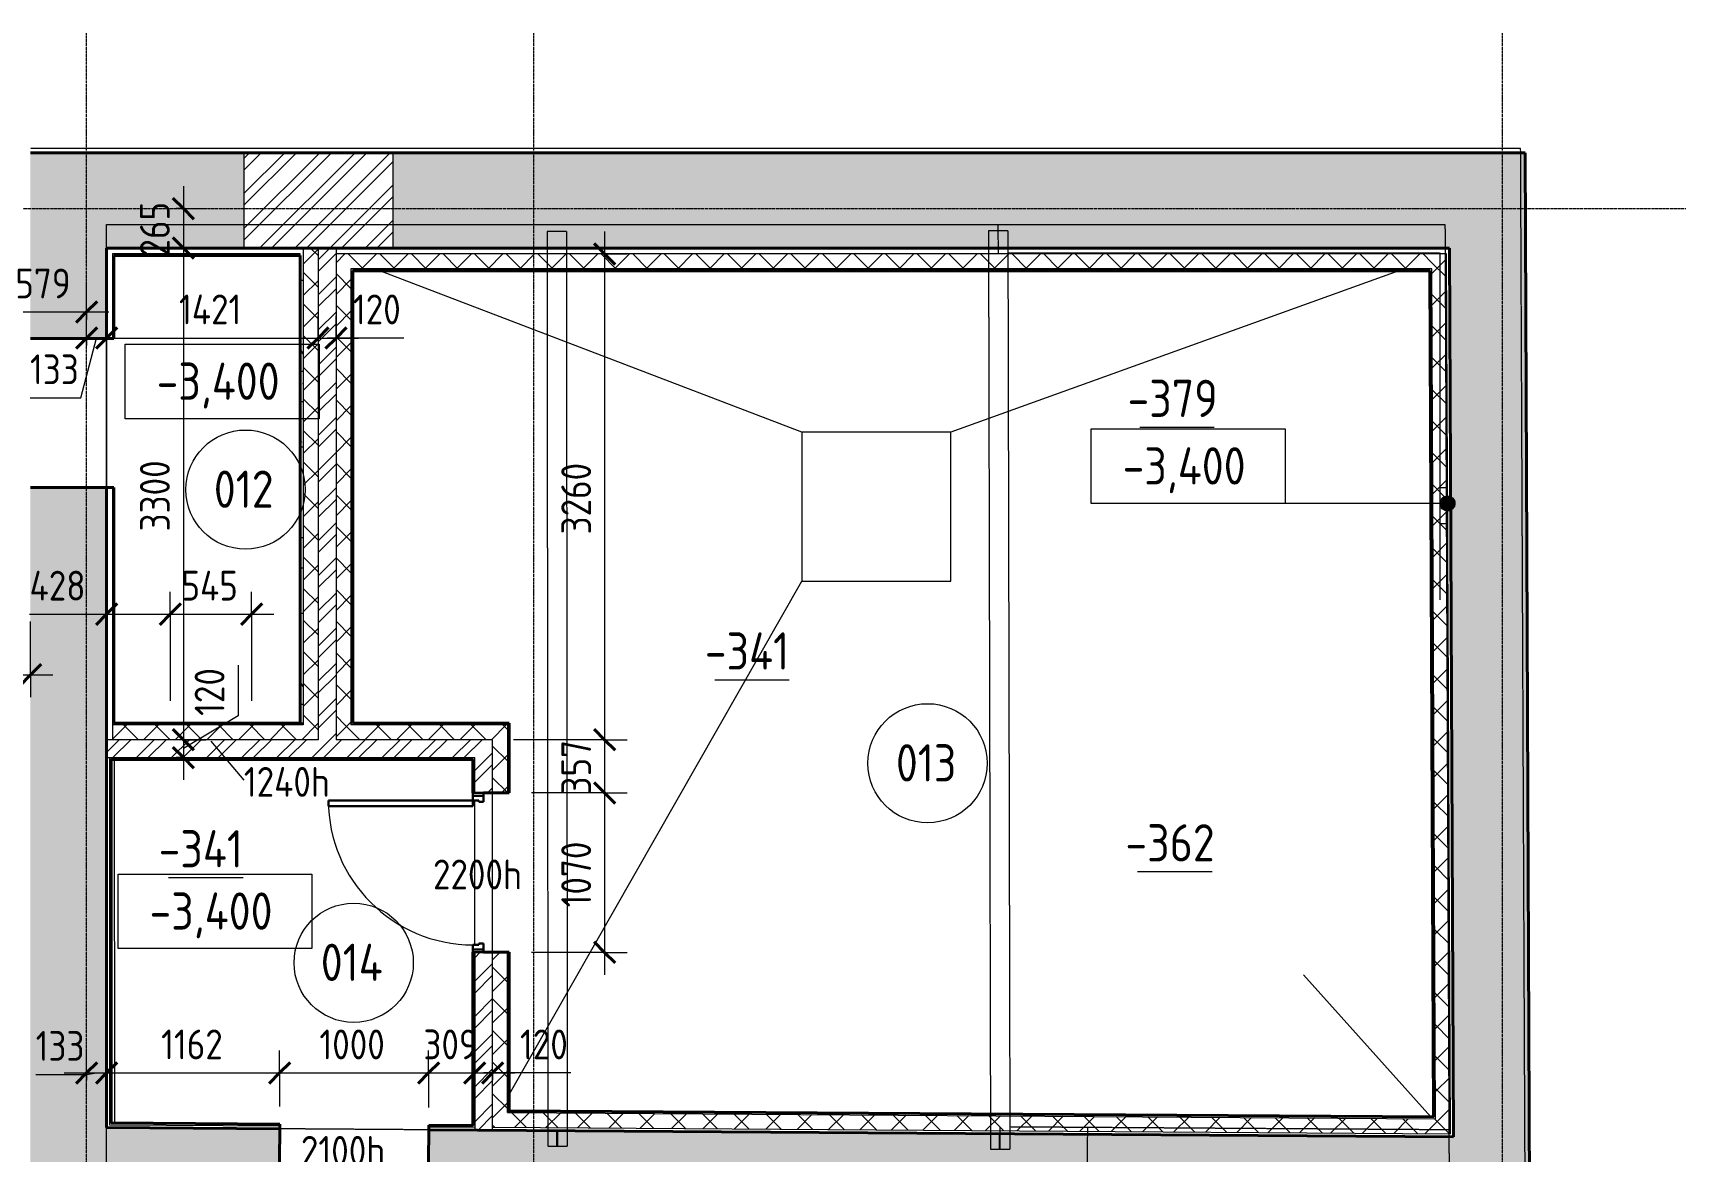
# Model space of a CAD drawing. Header units: millimetres. Extents: x -11886 to 147109, y 276 to 46084.
# Drawn here: x 46050 to 57142, y 37025 to 44535 of the extents above; entities that cross this region are included whole.
import ezdxf

# ---------------------------------------------------------------- set-up
doc = ezdxf.new("R2010")
doc.units = ezdxf.units.MM
doc.linetypes.add('ADSK_Линия сетки', pattern=[25, 20, -2.5, 0, -2.5])
doc.linetypes.add('ADSK_Сверху', pattern=[4.5, 3, -1.5])
for name, color, linetype, lineweight in [('Аннотация', 7, 'Continuous', 20), ('Двери', 7, 'Continuous', 18), ('Каркас', 7, 'Continuous', 18), ('Марки', 7, 'Continuous', 20), ('Марки дверей', 7, 'Continuous', 20), ('Марки помещений', 7, 'Continuous', 20), ('Оси', 7, 'Continuous', 9), ('Отметки', 7, 'Continuous', 9), ('Перекрытие', 7, 'Continuous', 18), ('Размеры', 7, 'Continuous', 9), ('Размеры-100', 7, 'Continuous', 9), ('Стены внутренние', 7, 'Continuous', 18), ('Стены наружные', 7, 'Continuous', 18), ('Стены штриховка', 7, 'Continuous', 18)]:
    doc.layers.add(name, color=color, linetype=linetype, lineweight=lineweight)
doc.styles.add('GOST Common_1', font='GOST_Common.ttf', dxfattribs={"width": 0.9, "height": 250})
doc.styles.add('GOST Common_2', font='GOST_Common.ttf', dxfattribs={"width": 0.9, "height": 200})
doc.dimstyles.new('ADSK_Основной_2_мм_Округление_до_1_мм', dxfattribs={"dimscale": 304.8, "dimtxt": 201.142999, "dimasz": 0.463911, "dimexe": 0.492126, "dimexo": 0.492126, "dimgap": 0.098425, "dimtad": 1, "dimdec": 0, "dimdsep": 46, "dimtxsty": 'GOST Common_2', "dimblk1": 'OBLIQUE', "dimblk2": 'OBLIQUE', "dimsah": 1, "dimcen": 0.09, "dimdle": 0.492126, "dimazin": 2, "dimtfac": 1, "dimtdec": 4, "dimtix": 1, "dimtmove": 0, "dimatfit": 3, "dimfxl": 1, "dimtvp": 1, "dimtolj": 1, "dimtzin": 0, "dimlwd": 20, "dimlwe": 20, "dimarcsym": 2})
doc.dimstyles.new('ADSK_Основной_2_мм_Округление_до_1_мм_1', dxfattribs={"dimscale": 304.8, "dimtxt": 201.142999, "dimasz": 0.463911, "dimexe": 0.492126, "dimexo": 0.492126, "dimgap": 0.098425, "dimtad": 1, "dimdec": 0, "dimdsep": 46, "dimtxsty": 'GOST Common_2', "dimblk1": 'OBLIQUE', "dimblk2": 'OBLIQUE', "dimsah": 1, "dimcen": 0.09, "dimdle": 0.492126, "dimazin": 2, "dimtfac": 1, "dimtdec": 4, "dimtix": 1, "dimtmove": 1, "dimatfit": 3, "dimfxl": 1, "dimtvp": 1, "dimtolj": 1, "dimtzin": 0, "dimlwd": 20, "dimlwe": 20, "dimarcsym": 2})
pattern_1 = [(45, (0, 0), (-106.06602, 106.06602), []), (135, (0, 0), (-106.06602, -106.06602), [])]
pattern_2 = [(45, (0, 0), (-117.8655, 117.8655), []), (45, (78.58, 0), (-117.8655, 117.8655), [])]

# ---------------------------------------------------------------- blocks, each defined once
blk = doc.blocks.new('Типовая двутавровая балка _АСТО 20-93_ Балки - 130х360мм-783114-00 План подвала кладочный')
at = {"layer": 'Каркас', "color": 253, "linetype": 'ADSK_Сверху', "true_color": 0xaaaaaa}
for p, q in [((-3070, 67), (-3070, -63)), ((-3070, 67), (3070, 67)), ((3070, 3), (2965, 3)), ((3070, -63), (3070, 67)), ((-3070, -63), (3070, -63)), ((3070, -3), (2965, -3))]:
    blk.add_line(p, q, dxfattribs=at)
blk = doc.blocks.new('Типовая двутавровая балка _АСТО 20-93_ Балки - 130х360мм-784091-00 План подвала кладочный')
at = {"layer": 'Каркас', "color": 253, "linetype": 'ADSK_Сверху', "true_color": 0xaaaaaa}
for p, q in [((-3082, 67), (-3082, -63)), ((-3082, 67), (3082, 67)), ((-2935, 3), (-3082, 3)), ((3082, 3), (2932, 3)), ((3082, -63), (3082, 67)), ((-3082, -63), (3082, -63)), ((3082, -3), (2978, -3))]:
    blk.add_line(p, q, dxfattribs=at)
blk = doc.blocks.new('AC_Дверь_Однопольная - Д-8л 1070х2200h-1983201-00 План подвала кладочный')
at = {"layer": 'Двери', "lineweight": 30}
for p, q in [((485, 1092), (445, 1092)), ((445, 1092), (445, 122)), ((485, 122), (485, 1092)), ((-515, 122), (-535, 122)), ((-535, 122), (-535, 52)), ((-485, 122), (-515, 122)), ((-515, 122), (-515, 52)), ((-515, 52), (-515, 122)), ((-485, 82), (-485, 122)), ((445, 122), (485, 122)), ((515, 122), (485, 122)), ((485, 122), (485, 82)), ((515, 52), (515, 122)), ((535, 122), (515, 122)), ((515, 122), (515, 52)), ((535, 52), (535, 122)), ((-535, 52), (-515, 52)), ((-515, 52), (-475, 52)), ((-475, 82), (-485, 82)), ((-475, 52), (-475, 82)), ((485, 82), (475, 82)), ((475, 82), (475, 52)), ((475, 52), (515, 52)), ((515, 52), (535, 52))]:
    blk.add_line(p, q, dxfattribs=at)
at = {"layer": 'Двери'}
blk.add_arc((485, 122), 970, 90, 180, dxfattribs=at)
blk = doc.blocks.new('ADSK_Марка_Помещение_ОдноЗначение - Номер-247393-00 План подвала кладочный')
at = {"layer": 'Марки помещений'}
blk.add_circle((0, 0), 4, dxfattribs=at)
blk = doc.blocks.new('Высотные отметки - Рамка-5093-00 План подвала кладочный')
at = {"layer": 'Аннотация'}
for p, q in [((-6.5, 0), (-6.5, 5)), ((-6.5, 5), (6.5, 5)), ((6.5, 5), (6.5, 0)), ((6.5, 0), (-6.5, 0))]:
    blk.add_line(p, q, dxfattribs=at)
blk = doc.blocks.new('ADSK_Марка_Перекрытие - Отметка низа-2041711-00 План подвала кладочный')
at = {"layer": 'Марки'}
blk.add_line((-2.5, 0), (2.5, 0), dxfattribs=at)
blk = doc.blocks.new('DIMBLOCK167-00 План подвала кладочный')
at = {"layer": 'Размеры-100', "lineweight": 20}
for p, q in [((45831, 42663), (45831, 42835)), ((46410, 42663), (46410, 42813)), ((45831, 42663), (46560, 42663)), ((45831, 42663), (45831, 42513)), ((46410, 42663), (46410, 42613))]:
    blk.add_line(p, q, dxfattribs=at)
at = {"layer": 'Размеры-100', "lineweight": 40}
for p, q in [((45831, 42663), (45901, 42733)), ((46410, 42663), (46481, 42733)), ((45831, 42663), (45760, 42592)), ((46410, 42663), (46339, 42592))]:
    blk.add_line(p, q, dxfattribs=at)
at = {"layer": 'Размеры-100', "color": 0, "lineweight": 20, "insert": (45931, 42954), "char_height": 200, "width": 454.11, "attachment_point": 1, "line_spacing_factor": 1.022761, "style": 'GOST Common_2'}
blk.add_mtext('579', dxfattribs=at)
blk = doc.blocks.new('_Oblique')
at = {"color": 0, "linetype": 'ByBlock', "lineweight": -2}
blk.add_line((-0.5, -0.5), (0.5, 0.5), dxfattribs=at)
blk = doc.blocks.new('DIMBLOCK168-00 План подвала кладочный')
at = {"layer": 'Размеры-100', "lineweight": 20}
for p, q in [((44075, 40228), (44075, 40585)), ((46033, 40228), (46033, 40585)), ((43925, 40228), (46183, 40228)), ((44075, 40228), (44075, 40078)), ((46033, 40228), (46033, 40078))]:
    blk.add_line(p, q, dxfattribs=at)
at = {"layer": 'Размеры-100', "lineweight": 40}
for p, q in [((44075, 40228), (44146, 40299)), ((46033, 40228), (46104, 40299)), ((44075, 40228), (44005, 40157)), ((46033, 40228), (45963, 40157))]:
    blk.add_line(p, q, dxfattribs=at)
at = {"layer": 'Размеры-100', "color": 0, "lineweight": 20, "insert": (44821, 40520), "char_height": 200, "width": 560.47, "attachment_point": 1, "line_spacing_factor": 1.022761, "style": 'GOST Common_2'}
blk.add_mtext('1958', dxfattribs=at)
blk = doc.blocks.new('DIMBLOCK171-00 План подвала кладочный')
at = {"layer": 'Размеры-100', "lineweight": 20}
for p, q in [((47060, 43507), (47060, 43092)), ((47060, 43357), (47010, 43357)), ((47060, 43357), (47210, 43357)), ((47060, 43092), (46693, 43092)), ((47060, 43092), (47210, 43092))]:
    blk.add_line(p, q, dxfattribs=at)
at = {"layer": 'Размеры-100', "lineweight": 40}
for p, q in [((47060, 43357), (46989, 43427)), ((47060, 43357), (47130, 43286)), ((47060, 43092), (46989, 43163)), ((47060, 43092), (47130, 43021))]:
    blk.add_line(p, q, dxfattribs=at)
at = {"layer": 'Размеры-100', "color": 0, "lineweight": 20, "insert": (46768, 43035), "char_height": 200, "width": 454.11, "attachment_point": 1, "rotation": 90, "line_spacing_factor": 1.022761, "style": 'GOST Common_2'}
blk.add_mtext('265', dxfattribs=at)
blk = doc.blocks.new('DIMBLOCK172-00 План подвала кладочный')
at = {"layer": 'Размеры-100', "lineweight": 40}
for p, q in [((47060, 43092), (46989, 43163)), ((47060, 43092), (47130, 43021)), ((47060, 39792), (46989, 39863)), ((47060, 39792), (47130, 39721))]:
    blk.add_line(p, q, dxfattribs=at)
at = {"layer": 'Размеры-100', "lineweight": 20}
for p, q in [((47060, 43092), (46693, 43092)), ((47060, 43092), (47060, 39792)), ((47060, 43092), (47210, 43092)), ((47060, 39792), (47010, 39792)), ((47060, 39792), (47210, 39792))]:
    blk.add_line(p, q, dxfattribs=at)
at = {"layer": 'Размеры-100', "color": 0, "lineweight": 20, "insert": (46768, 41190), "char_height": 200, "width": 605.47, "attachment_point": 1, "rotation": 90, "line_spacing_factor": 1.022761, "style": 'GOST Common_2'}
blk.add_mtext('3300', dxfattribs=at)
blk = doc.blocks.new('DIMBLOCK173-00 План подвала кладочный')
at = {"layer": 'Размеры-100', "lineweight": 20}
for p, q in [((47426, 40293), (47426, 39952)), ((47426, 39952), (47060, 39732)), ((47060, 39792), (47010, 39792)), ((47060, 39792), (47060, 39522)), ((47060, 39792), (47210, 39792)), ((47060, 39672), (47010, 39672)), ((47060, 39672), (47210, 39672))]:
    blk.add_line(p, q, dxfattribs=at)
at = {"layer": 'Размеры-100', "lineweight": 40}
for p, q in [((47060, 39792), (46989, 39863)), ((47060, 39672), (46989, 39743)), ((47060, 39792), (47130, 39721)), ((47060, 39672), (47130, 39601))]:
    blk.add_line(p, q, dxfattribs=at)
at = {"layer": 'Размеры-100', "color": 0, "lineweight": 20, "insert": (47135, 39952), "char_height": 200, "width": 409.1, "attachment_point": 1, "rotation": 90, "line_spacing_factor": 1.022761, "style": 'GOST Common_2'}
blk.add_mtext('120', dxfattribs=at)
blk = doc.blocks.new('DIMBLOCK174-00 План подвала кладочный')
at = {"layer": 'Размеры-100', "lineweight": 20}
for p, q in [((46410, 42488), (46410, 42638)), ((46543, 42488), (46543, 42638)), ((46260, 42488), (46543, 42488)), ((46371, 42086), (46477, 42488)), ((46410, 42488), (46410, 42438)), ((46543, 42488), (46543, 42438)), ((46030, 42086), (46371, 42086))]:
    blk.add_line(p, q, dxfattribs=at)
at = {"layer": 'Размеры-100', "lineweight": 40}
for p, q in [((46410, 42488), (46339, 42417)), ((46410, 42488), (46481, 42559)), ((46543, 42488), (46473, 42417)), ((46543, 42488), (46614, 42559))]:
    blk.add_line(p, q, dxfattribs=at)
at = {"layer": 'Размеры-100', "color": 0, "lineweight": 20, "insert": (46030, 42378), "char_height": 200, "width": 409.1, "attachment_point": 1, "line_spacing_factor": 1.022761, "style": 'GOST Common_2'}
blk.add_mtext('133', dxfattribs=at)
blk = doc.blocks.new('DIMBLOCK175-00 План подвала кладочный')
at = {"layer": 'Размеры-100', "lineweight": 20}
for p, q in [((46543, 42488), (46543, 42638)), ((47964, 42488), (47964, 42638)), ((46543, 42488), (47964, 42488)), ((46543, 42488), (46543, 42438)), ((47964, 42488), (47964, 42438))]:
    blk.add_line(p, q, dxfattribs=at)
at = {"layer": 'Размеры-100', "lineweight": 40}
for p, q in [((46543, 42488), (46473, 42417)), ((46543, 42488), (46614, 42559)), ((47964, 42488), (47893, 42417)), ((47964, 42488), (48034, 42559))]:
    blk.add_line(p, q, dxfattribs=at)
at = {"layer": 'Размеры-100', "color": 0, "lineweight": 20, "insert": (47030, 42780), "char_height": 200, "width": 535.93, "attachment_point": 1, "line_spacing_factor": 1.022761, "style": 'GOST Common_2'}
blk.add_mtext('1421', dxfattribs=at)
blk = doc.blocks.new('DIMBLOCK176-00 План подвала кладочный')
at = {"layer": 'Размеры-100', "lineweight": 20}
for p, q in [((47964, 42488), (47964, 42638)), ((48084, 42488), (48084, 42638)), ((47964, 42488), (48234, 42488)), ((47964, 42488), (47964, 42438)), ((48197, 42488), (48024, 42488)), ((48084, 42488), (48084, 42438)), ((48538, 42488), (48197, 42488))]:
    blk.add_line(p, q, dxfattribs=at)
at = {"layer": 'Размеры-100', "lineweight": 40}
for p, q in [((47964, 42488), (47893, 42417)), ((47964, 42488), (48034, 42559)), ((48084, 42488), (48013, 42417)), ((48084, 42488), (48154, 42559))]:
    blk.add_line(p, q, dxfattribs=at)
at = {"layer": 'Размеры-100', "color": 0, "lineweight": 20, "insert": (48197, 42780), "char_height": 200, "width": 409.1, "attachment_point": 1, "line_spacing_factor": 1.022761, "style": 'GOST Common_2'}
blk.add_mtext('120', dxfattribs=at)
blk = doc.blocks.new('DIMBLOCK177-00 План подвала кладочный')
at = {"layer": 'Размеры-100', "lineweight": 20}
for p, q in [((49886, 43203), (49886, 39792)), ((49886, 43053), (48234, 43053)), ((49886, 43053), (50036, 43053)), ((49886, 39792), (49274, 39792)), ((49886, 39792), (50036, 39792))]:
    blk.add_line(p, q, dxfattribs=at)
at = {"layer": 'Размеры-100', "lineweight": 40}
for p, q in [((49886, 43053), (49815, 43123)), ((49886, 43053), (49957, 42982)), ((49886, 39792), (49815, 39863)), ((49886, 39792), (49957, 39721))]:
    blk.add_line(p, q, dxfattribs=at)
at = {"layer": 'Размеры-100', "color": 0, "lineweight": 20, "insert": (49595, 41170), "char_height": 200, "width": 605.47, "attachment_point": 1, "rotation": 90, "line_spacing_factor": 1.022761, "style": 'GOST Common_2'}
blk.add_mtext('3260', dxfattribs=at)
blk = doc.blocks.new('DIMBLOCK178-00 План подвала кладочный')
at = {"layer": 'Размеры-100', "lineweight": 40}
for p, q in [((49886, 39792), (49815, 39863)), ((49886, 39792), (49957, 39721)), ((49886, 39435), (49815, 39506)), ((49886, 39435), (49957, 39364))]:
    blk.add_line(p, q, dxfattribs=at)
at = {"layer": 'Размеры-100', "lineweight": 20}
for p, q in [((49886, 39792), (49274, 39792)), ((49886, 39792), (49886, 39435)), ((49886, 39792), (50036, 39792)), ((49886, 39435), (49396, 39435)), ((49886, 39435), (50036, 39435))]:
    blk.add_line(p, q, dxfattribs=at)
at = {"layer": 'Размеры-100', "color": 0, "lineweight": 20, "insert": (49595, 39424), "char_height": 200, "width": 454.11, "attachment_point": 1, "rotation": 90, "line_spacing_factor": 1.022761, "style": 'GOST Common_2'}
blk.add_mtext('357', dxfattribs=at)
blk = doc.blocks.new('DIMBLOCK179-00 План подвала кладочный')
at = {"layer": 'Размеры-100', "lineweight": 40}
for p, q in [((49886, 39435), (49815, 39506)), ((49886, 39435), (49957, 39364)), ((49886, 38365), (49815, 38436)), ((49886, 38365), (49957, 38294))]:
    blk.add_line(p, q, dxfattribs=at)
at = {"layer": 'Размеры-100', "lineweight": 20}
for p, q in [((49886, 39435), (49396, 39435)), ((49886, 39435), (49886, 38215)), ((49886, 39435), (50036, 39435)), ((49886, 38365), (49396, 38365)), ((49886, 38365), (50036, 38365))]:
    blk.add_line(p, q, dxfattribs=at)
at = {"layer": 'Размеры-100', "color": 0, "lineweight": 20, "insert": (49595, 38667), "char_height": 200, "width": 560.47, "attachment_point": 1, "rotation": 90, "line_spacing_factor": 1.022761, "style": 'GOST Common_2'}
blk.add_mtext('1070', dxfattribs=at)
blk = doc.blocks.new('DIMBLOCK194-00 План подвала кладочный')
at = {"layer": 'Размеры-100', "lineweight": 20}
for p, q in [((46410, 37556), (46410, 37706)), ((46543, 37556), (46543, 37706)), ((46068, 37545), (46409, 37545)), ((46260, 37556), (46543, 37556)), ((46409, 37545), (46477, 37556)), ((46410, 37556), (46410, 37506)), ((46543, 37556), (46543, 37506))]:
    blk.add_line(p, q, dxfattribs=at)
at = {"layer": 'Размеры-100', "lineweight": 40}
for p, q in [((46410, 37556), (46481, 37626)), ((46543, 37556), (46614, 37626)), ((46410, 37556), (46339, 37485)), ((46543, 37556), (46473, 37485))]:
    blk.add_line(p, q, dxfattribs=at)
at = {"layer": 'Размеры-100', "color": 0, "lineweight": 20, "insert": (46068, 37837), "char_height": 200, "width": 409.1, "attachment_point": 1, "line_spacing_factor": 1.022761, "style": 'GOST Common_2'}
blk.add_mtext('133', dxfattribs=at)
blk = doc.blocks.new('DIMBLOCK195-00 План подвала кладочный')
at = {"layer": 'Размеры-100', "lineweight": 20}
for p, q in [((46543, 37556), (46543, 37706)), ((47705, 37556), (47705, 37706)), ((46543, 37556), (47705, 37556)), ((46543, 37556), (46543, 37506)), ((47705, 37556), (47705, 37331))]:
    blk.add_line(p, q, dxfattribs=at)
at = {"layer": 'Размеры-100', "lineweight": 40}
for p, q in [((46543, 37556), (46614, 37626)), ((47705, 37556), (47776, 37626)), ((46543, 37556), (46473, 37485)), ((47705, 37556), (47635, 37485))]:
    blk.add_line(p, q, dxfattribs=at)
at = {"layer": 'Размеры-100', "color": 0, "lineweight": 20, "insert": (46910, 37847), "char_height": 200, "width": 515.47, "attachment_point": 1, "line_spacing_factor": 1.022761, "style": 'GOST Common_2'}
blk.add_mtext('1162', dxfattribs=at)
blk = doc.blocks.new('DIMBLOCK196-00 План подвала кладочный')
at = {"layer": 'Размеры-100', "lineweight": 20}
for p, q in [((47705, 37556), (47705, 37706)), ((48705, 37556), (48705, 37706)), ((47705, 37556), (48705, 37556)), ((47705, 37556), (47705, 37331)), ((48705, 37556), (48705, 37324))]:
    blk.add_line(p, q, dxfattribs=at)
at = {"layer": 'Размеры-100', "lineweight": 40}
for p, q in [((47705, 37556), (47776, 37626)), ((48705, 37556), (48776, 37626)), ((47705, 37556), (47635, 37485)), ((48705, 37556), (48635, 37485))]:
    blk.add_line(p, q, dxfattribs=at)
at = {"layer": 'Размеры-100', "color": 0, "lineweight": 20, "insert": (47972, 37847), "char_height": 200, "width": 560.47, "attachment_point": 1, "line_spacing_factor": 1.022761, "style": 'GOST Common_2'}
blk.add_mtext('1000', dxfattribs=at)
blk = doc.blocks.new('DIMBLOCK197-00 План подвала кладочный')
at = {"layer": 'Размеры-100', "lineweight": 20}
for p, q in [((48705, 37556), (48705, 37706)), ((49014, 37556), (49014, 37706)), ((48705, 37556), (49014, 37556)), ((48705, 37556), (48705, 37324)), ((49014, 37556), (49014, 37506))]:
    blk.add_line(p, q, dxfattribs=at)
at = {"layer": 'Размеры-100', "lineweight": 40}
for p, q in [((48705, 37556), (48776, 37626)), ((49014, 37556), (49085, 37626)), ((48705, 37556), (48635, 37485)), ((49014, 37556), (48943, 37485))]:
    blk.add_line(p, q, dxfattribs=at)
at = {"layer": 'Размеры-100', "color": 0, "lineweight": 20, "insert": (48670, 37847), "char_height": 200, "width": 454.11, "attachment_point": 1, "line_spacing_factor": 1.022761, "style": 'GOST Common_2'}
blk.add_mtext('309', dxfattribs=at)
blk = doc.blocks.new('DIMBLOCK198-00 План подвала кладочный')
at = {"layer": 'Размеры-100', "lineweight": 20}
for p, q in [((49014, 37556), (49014, 37706)), ((49134, 37556), (49134, 37706)), ((49014, 37556), (49284, 37556)), ((49014, 37556), (49014, 37506)), ((49318, 37556), (49074, 37556)), ((49134, 37556), (49134, 37506)), ((49659, 37556), (49318, 37556))]:
    blk.add_line(p, q, dxfattribs=at)
at = {"layer": 'Размеры-100', "lineweight": 40}
for p, q in [((49014, 37556), (49085, 37626)), ((49134, 37556), (49205, 37626)), ((49014, 37556), (48943, 37485)), ((49134, 37556), (49063, 37485))]:
    blk.add_line(p, q, dxfattribs=at)
at = {"layer": 'Размеры-100', "color": 0, "lineweight": 20, "insert": (49318, 37847), "char_height": 200, "width": 409.1, "attachment_point": 1, "line_spacing_factor": 1.022761, "style": 'GOST Common_2'}
blk.add_mtext('120', dxfattribs=at)
blk = doc.blocks.new('DIMBLOCK199-00 План подвала кладочный')
at = {"layer": 'Размеры-100', "lineweight": 20}
for p, q in [((46543, 40635), (46543, 40785)), ((46971, 40635), (46971, 40785)), ((46027, 40635), (46423, 40635)), ((46393, 40635), (46971, 40635)), ((46423, 40635), (46757, 40635)), ((46543, 40635), (46543, 40585)), ((46971, 40635), (46971, 40054))]:
    blk.add_line(p, q, dxfattribs=at)
at = {"layer": 'Размеры-100', "lineweight": 40}
for p, q in [((46543, 40635), (46614, 40706)), ((46971, 40635), (47042, 40706)), ((46543, 40635), (46473, 40564)), ((46971, 40635), (46901, 40564))]:
    blk.add_line(p, q, dxfattribs=at)
at = {"layer": 'Размеры-100', "color": 0, "lineweight": 20, "insert": (46027, 40926), "char_height": 200, "width": 474.56, "attachment_point": 1, "line_spacing_factor": 1.022761, "style": 'GOST Common_2'}
blk.add_mtext('428', dxfattribs=at)
blk = doc.blocks.new('DIMBLOCK200-00 План подвала кладочный')
at = {"layer": 'Размеры-100', "lineweight": 20}
for p, q in [((46971, 40635), (46971, 40785)), ((47516, 40635), (47516, 40785)), ((46971, 40635), (47666, 40635)), ((46971, 40635), (46971, 40054)), ((47516, 40635), (47516, 40054))]:
    blk.add_line(p, q, dxfattribs=at)
at = {"layer": 'Размеры-100', "lineweight": 40}
for p, q in [((46971, 40635), (47042, 40706)), ((47516, 40635), (47587, 40706)), ((46971, 40635), (46901, 40564)), ((47516, 40635), (47446, 40564))]:
    blk.add_line(p, q, dxfattribs=at)
at = {"layer": 'Размеры-100', "color": 0, "lineweight": 20, "insert": (47046, 40926), "char_height": 200, "width": 474.56, "attachment_point": 1, "line_spacing_factor": 1.022761, "style": 'GOST Common_2'}
blk.add_mtext('545', dxfattribs=at)

msp = doc.modelspace()

# ---------------------------------------------------------------- hatches: boundary and pattern name
at = {"layer": 'Отметки'}
h = msp.add_hatch(color=256, dxfattribs=at)
edge = h.paths.add_edge_path()
edge.add_arc((55541.5, 41377.91), 50, 0, 360)
at = {"layer": 'Стены внутренние', "lineweight": 9}
h = msp.add_hatch(dxfattribs=at)
h.set_pattern_fill('FP_6', color=256, style=0, pattern_type=2)
h.set_pattern_definition([(0, (0, 0), (406.4, 101.6), [33.528, -271.272, 33.528, -271.272, -1625.6]), (0, (0, 0), (406.4, 101.6), [-609.6, 33.528, -576.072, 33.528, -271.272, -711.2]), (0, (0, 0), (406.4, 101.6), [-1524, 33.528, -169.672, 33.528, -474.472]), (120, (152.4, 50.8), (-291.18818, 301.15272), [33.528, -271.272, 33.528, -271.272, -1625.6]), (120, (152.4, 50.8), (-291.18818, 301.15272), [-609.6, 33.528, -576.072, 33.528, -271.272, -711.2]), (120, (152.4, 50.8), (-291.18818, 301.15272), [-1524, 33.528, -169.672, 33.528, -474.472]), (240, (203.2, 254), (-115.21182, -402.75272), [33.528, -271.272, 33.528, -271.272, -1625.6]), (240, (203.2, 254), (-115.21182, -402.75272), [-609.6, 33.528, -576.072, 33.528, -271.272, -711.2]), (240, (203.2, 254), (-115.21182, -402.75272), [-1524, 33.528, -169.672, 33.528, -474.472])])
h.paths.add_polyline_path([(47843.76, 39904.11), (47863.76, 39904.11), (47863.76, 43091.91), (47843.76, 43091.91), (47843.76, 40209.57)])
h = msp.add_hatch(dxfattribs=at)
h.set_pattern_fill('FP_1', color=256, style=0, pattern_type=2)
h.set_pattern_definition(pattern_1)
h.paths.add_polyline_path([(47863.76, 39892.11), (47963.76, 39892.11), (47963.76, 43091.91), (47863.76, 43091.91), (47863.76, 39902.11)])
h = msp.add_hatch(dxfattribs=at)
h.set_pattern_fill('FP_3', color=256, style=0, pattern_type=2)
h.set_pattern_definition(pattern_2)
h.paths.add_polyline_path([(48083.76, 39792.11), (48083.76, 43091.91), (47963.76, 43091.91), (47963.76, 39792.11)])
h = msp.add_hatch(dxfattribs=at)
h.set_pattern_fill('FP_1', color=256, style=0, pattern_type=2)
h.set_pattern_definition(pattern_1)
h.paths.add_polyline_path([(55426.1, 42951.91), (55436.1, 42951.91), (55435.67, 43051.91), (48083.76, 43051.91), (48083.76, 42951.91), (55424.1, 42951.91)])
h = msp.add_hatch(dxfattribs=at)
h.set_pattern_fill('FP_1', color=256, style=0, pattern_type=2)
h.set_pattern_definition(pattern_1)
h.paths.add_polyline_path([(55560.79, 37247.28), (55535.67, 43051.91), (55435.67, 43051.91), (55460.78, 37247.96)])
h = msp.add_hatch(dxfattribs=at)
h.set_pattern_fill('FP_1', color=256, style=0, pattern_type=2)
h.set_pattern_definition(pattern_1)
h.paths.add_polyline_path([(48183.76, 39892.11), (48183.76, 42951.91), (48083.76, 42951.91), (48083.76, 39892.11)])
h = msp.add_hatch(dxfattribs=at)
h.set_pattern_fill('FP_1', color=256, style=0, pattern_type=2)
h.set_pattern_definition(pattern_1)
h.paths.add_polyline_path([(46583.21, 39792.11), (47963.76, 39792.11), (47963.76, 39892.11), (46583.21, 39892.11)])
h.paths.add_polyline_path([(48254.14, 39792.11), (49234.07, 39792.11), (49234.07, 39892.11), (48083.76, 39892.11), (48083.76, 39792.11)])
h = msp.add_hatch(dxfattribs=at)
h.set_pattern_fill('FP_3', color=256, style=0, pattern_type=2)
h.set_pattern_definition(pattern_2)
h.paths.add_polyline_path([(46543.21, 39672.11), (49134.07, 39672.11), (49134.07, 39792.11), (46543.21, 39792.11)])
h = msp.add_hatch(dxfattribs=at)
h.set_pattern_fill('FP_1', color=256, style=0, pattern_type=2)
h.set_pattern_definition(pattern_1)
h.paths.add_polyline_path([(49234.07, 37190.17), (49234.07, 38365.11), (49134.07, 38365.11), (49134.07, 37190.85)])
h.paths.add_polyline_path([(49234.07, 39435.11), (49234.07, 39792.11), (49134.07, 39792.11), (49134.07, 39435.11)])
h = msp.add_hatch(dxfattribs=at)
h.set_pattern_fill('FP_3', color=256, style=0, pattern_type=2)
h.set_pattern_definition(pattern_2)
h.paths.add_polyline_path([(49134.07, 37170.85), (49134.07, 38365.11), (49014.07, 38365.11), (49014.07, 37171.67)])
h.paths.add_polyline_path([(49072.07, 39435.11), (49134.07, 39435.11), (49134.07, 39672.11), (49014.07, 39672.11), (49014.07, 39435.11)])
h = msp.add_hatch(dxfattribs=at)
h.set_pattern_fill('FP_1', color=256, style=0, pattern_type=2)
h.set_pattern_definition(pattern_1)
h.paths.add_polyline_path([(55561.22, 37147.28), (55560.79, 37247.28), (49234.07, 37290.18), (49234.07, 37190.17), (53385.05, 37162.03)])
at = {"layer": 'Стены внутренние', "true_color": 0xc0c0c0}
h = msp.add_hatch(color=9, dxfattribs=at)
h.paths.add_polyline_path([(48998.09, 36661.76), (49001.55, 37171.75), (48705.33, 37173.76), (48701.87, 36663.77), (48824.24, 36662.94)])
h.paths.add_polyline_path([(47701.89, 36670.55), (47705.35, 37180.54), (46543.21, 37188.42), (46543.84, 36678.4)])
msp.add_hatch(color=9, dxfattribs=at).paths.add_polyline_path([(55583.51, 36617.12), (55581.31, 37127.14), (49001.55, 37171.75), (48998.09, 36661.76), (53385.05, 36632.02)])
at = {"layer": 'Стены наружные', "true_color": 0xc0c0c0}
h = msp.add_hatch(color=9, dxfattribs=at)
h.paths.add_polyline_path([(46543.21, 21035.78), (46543.21, 25938.43), (46033.21, 25938.43), (46033.21, 21035.78), (46321.51, 21035.78)])
h.paths.add_polyline_path([(46543.21, 27029.93), (46543.21, 34537.12), (46033.21, 34537.12), (46033.21, 27029.93)])
h.paths.add_polyline_path([(46033.21, 35507.12), (46543.21, 35507.12), (46543.21, 41485.29), (46033.21, 41485.29), (46033.21, 35554.58)])
h.paths.add_polyline_path([(46033.21, 42485.29), (46543.21, 42485.29), (46543.21, 43731.91), (46033.21, 43731.91), (46033.21, 42985.29)])
h = msp.add_hatch(color=9, dxfattribs=at)
h.paths.add_polyline_path([(55665.45, 43091.91), (56065.51, 43091.91), (56062.74, 43731.91), (48463.84, 43731.91), (48463.84, 43091.91), (55555.5, 43091.91)])
h.paths.add_polyline_path([(46543.84, 43091.91), (47467.84, 43091.91), (47467.84, 43731.91), (46543.21, 43731.91), (46543.21, 43091.91)])
at = {"layer": 'Стены наружные', "lineweight": 9}
h = msp.add_hatch(dxfattribs=at)
h.set_pattern_fill('FP_3', color=256, style=0, pattern_type=2)
h.set_pattern_definition(pattern_2)
h.paths.add_polyline_path([(48463.84, 43091.91), (48463.84, 43731.91), (47467.84, 43731.91), (47467.84, 43091.91), (48254.14, 43091.91)])
at = {"layer": 'Стены наружные', "true_color": 0xc0c0c0}
msp.add_hatch(color=9, dxfattribs=at).paths.add_polyline_path([(56161.19, 20976.05), (56065.51, 43091.91), (55555.5, 43091.91), (55651.17, 20979.26), (55665.45, 20979.17)])

# ---------------------------------------------------------------- linework, layer by layer
at = {"layer": 'Марки дверей'}
msp.add_line((47243.76, 39782.11), (47465.09, 39521.43), dxfattribs=at)
at = {"layer": 'Оси', "linetype": 'ADSK_Линия сетки'}
for p, q in [((46409.91, 1075.56), (46409.91, 44534.79)), ((49409.91, 1075.56), (49409.91, 44534.79)), ((55909.91, 1075.56), (55909.91, 44534.79)), ((-11086.22, 43356.79), (57141.72, 43356.79))]:
    msp.add_line(p, q, dxfattribs=at)
at = {"layer": 'Отметки', "lineweight": 20}
msp.add_line((55541.5, 41377.91), (53801.42, 41377.91), dxfattribs=at)
at = {"layer": 'Отметки'}
msp.add_circle((55541.5, 41377.91), 50, dxfattribs=at)
at = {"layer": 'Перекрытие', "color": 9, "linetype": 'ADSK_Сверху', "true_color": 0xc2c2c2}
for p, q in [((52524.47, 43249.21), (52524.56, 43207.72)), ((52592.38, 43060.39), (55489.29, 43060.83)), ((55489.29, 43060.83), (55489.29, 40730.41)), ((49505.7, 37168.33), (46543.21, 37188.42)), ((52475.38, 37148.2), (49635.7, 37167.45)), ((55551.11, 37173.6), (52605.28, 37192.83))]:
    msp.add_line(p, q, dxfattribs=at)
at = {"layer": 'Перекрытие', "color": 136, "true_color": 0x008080}
for p, q in [((51209.91, 41856.78), (48378.17, 42939.96)), ((55216.21, 42939.91), (52209.91, 41856.78)), ((46543.21, 42485.29), (46543.21, 41485.29)), ((51209.91, 41856.78), (51209.91, 40856.78)), ((52209.91, 41856.78), (51209.91, 41856.78)), ((52209.91, 40856.78), (52209.91, 41856.78)), ((49246.07, 37411.95), (51209.91, 40856.78)), ((51209.91, 40856.78), (52209.91, 40856.78)), ((46594.07, 39660.11), (46597.14, 37220.01)), ((49014.07, 38415.11), (49014.07, 39385.11)), ((49134.07, 38365.11), (49134.07, 39435.11)), ((55429.01, 37260.17), (54574.79, 38214.57)), ((48703.61, 36919.87), (48704.76, 37173.76))]:
    msp.add_line(p, q, dxfattribs=at)
at = {"layer": 'Стены внутренние', "lineweight": 40}
for p, q in [((46543.21, 43091.91), (46543.21, 42485.29)), ((55555.5, 43091.91), (46543.21, 43091.91)), ((46593.21, 42485.29), (46593.21, 43041.91)), ((46593.21, 43041.91), (47843.76, 43041.91)), ((47843.76, 43041.91), (47843.76, 39904.11)), ((55581.31, 37127.14), (55555.5, 43091.91)), ((48195.76, 39904.11), (48195.76, 42939.91)), ((48195.76, 42939.91), (55424.16, 42939.91)), ((55424.16, 42939.91), (55448.73, 37260.04)), ((46543.21, 42485.29), (46593.21, 42485.29)), ((46543.21, 41485.29), (46543.21, 37188.42)), ((46593.21, 41485.29), (46543.21, 41485.29)), ((46593.21, 39904.11), (46593.21, 41485.29)), ((47843.76, 39904.11), (46593.21, 39904.11)), ((49246.07, 39904.11), (48195.76, 39904.11)), ((49246.07, 39435.11), (49246.07, 39904.11)), ((46575.21, 39660.11), (49002.07, 39660.11)), ((46575.21, 37220.2), (46575.21, 39660.11)), ((49002.07, 39660.11), (49002.07, 39435.11)), ((49072.07, 39435.11), (49246.07, 39435.11)), ((49002.07, 38365.11), (49002.07, 37203.75)), ((49246.07, 38365.11), (49072.07, 38365.11)), ((49246.07, 37302.1), (49246.07, 38365.11)), ((55448.73, 37260.04), (49246.07, 37302.1)), ((47706.01, 37180.53), (46543.21, 37188.42)), ((47706.22, 37212.53), (46575.21, 37220.2)), ((47701.89, 36670.55), (47705.35, 37180.54)), ((47706.01, 37180.53), (47706.22, 37212.53)), ((48705.33, 37173.76), (48701.87, 36663.77)), ((55581.31, 37127.14), (48705.33, 37173.76)), ((48706.2, 37205.75), (48705.98, 37173.75)), ((49002.07, 37203.75), (48706.2, 37205.75))]:
    msp.add_line(p, q, dxfattribs=at)
at = {"layer": 'Стены внутренние', "color": 253, "linetype": 'ADSK_Сверху', "true_color": 0xaaaaaa}
for p, q in [((55532.46, 41482.59), (55489.29, 41482.59)), ((55489.29, 41242.59), (55533.5, 41242.59)), ((53123.89, 36837.85), (53127.87, 37189.42))]:
    msp.add_line(p, q, dxfattribs=at)
at = {"layer": 'Стены наружные', "color": 253, "linetype": 'ADSK_Сверху', "true_color": 0xaaaaaa}
for p, q in [((56032.62, 43759.21), (46033.21, 43759.21)), ((56131.69, 20861.57), (56032.62, 43759.21)), ((46543.21, 43249.21), (55524.82, 43249.21)), ((46543.21, 20424.06), (46543.21, 43249.21)), ((55524.82, 43249.21), (55566.49, 33617.09))]:
    msp.add_line(p, q, dxfattribs=at)
at = {"layer": 'Стены наружные', "lineweight": 40}
for p, q in [((56062.74, 43731.91), (46033.21, 43731.91)), ((56161.19, 20976.05), (56062.74, 43731.91)), ((46033.21, 42485.29), (46543.21, 42485.29)), ((46543.21, 41485.29), (46033.21, 41485.29))]:
    msp.add_line(p, q, dxfattribs=at)
at = {"layer": 'Стены наружные'}
for p, q in [((47467.84, 43091.91), (47467.84, 43731.91)), ((48463.84, 43731.91), (48463.84, 43091.91))]:
    msp.add_line(p, q, dxfattribs=at)
at = {"layer": 'Стены штриховка'}
for p, q in [((46583.21, 43051.91), (46583.21, 42485.29)), ((47843.76, 43051.91), (46583.21, 43051.91)), ((47843.76, 43041.91), (47843.76, 43051.91)), ((47863.76, 43091.91), (47863.76, 39892.11)), ((47963.76, 43091.91), (47963.76, 39792.11)), ((48083.76, 43091.91), (48083.76, 39792.11)), ((55535.67, 43051.91), (48083.76, 43051.91)), ((55561.22, 37147.28), (55535.67, 43051.91)), ((48183.76, 42951.91), (48183.76, 39892.11)), ((55436.1, 42951.91), (48183.76, 42951.91)), ((48193.76, 42941.91), (48193.76, 39904.11)), ((55426.15, 42941.91), (48193.76, 42941.91)), ((55450.74, 37258.03), (55426.15, 42941.91)), ((55460.78, 37247.96), (55436.1, 42951.91)), ((46583.21, 41485.29), (46583.21, 39792.11)), ((47863.76, 39902.11), (46583.21, 39902.11)), ((47863.76, 39892.11), (46583.21, 39892.11)), ((47843.76, 39904.11), (47863.76, 39904.11)), ((49246.07, 39902.11), (48183.76, 39902.11)), ((49234.07, 39892.11), (48183.76, 39892.11)), ((49234.07, 39892.11), (49234.07, 39435.11)), ((49244.07, 39904.11), (49244.07, 39435.11)), ((49244.07, 39892.11), (49246.07, 39892.11)), ((47963.76, 39792.11), (46543.21, 39792.11)), ((49134.07, 39792.11), (48083.76, 39792.11)), ((49134.07, 39435.11), (49134.07, 39792.11)), ((46543.21, 39672.11), (49014.07, 39672.11)), ((46563.21, 39672.11), (46563.21, 37208.28)), ((49004.07, 39662.11), (46573.21, 39662.11)), ((46573.21, 39662.11), (46573.21, 37218.21)), ((49004.07, 39435.11), (49004.07, 39662.11)), ((49014.07, 39435.11), (49014.07, 39672.11)), ((49004.07, 37201.73), (49004.07, 38365.11)), ((49014.07, 38365.11), (49014.07, 37171.67)), ((49134.07, 37170.85), (49134.07, 38365.11)), ((49234.07, 37290.18), (49234.07, 38365.11)), ((49244.07, 37290.11), (49244.07, 38365.11)), ((49234.07, 37290.18), (55460.78, 37247.96)), ((49246.07, 37300.1), (55450.74, 37258.03)), ((46563.21, 37208.28), (47706.14, 37200.53)), ((46573.21, 37218.21), (47706.21, 37210.53)), ((48706.11, 37193.75), (49014.07, 37191.67)), ((48706.18, 37203.75), (49004.07, 37201.73)), ((49134.07, 37190.85), (55561.22, 37147.28))]:
    msp.add_line(p, q, dxfattribs=at)

# ---------------------------------------------------------------- block references
at = {"layer": 'Двери', "rotation": 90}
msp.add_blockref('AC_Дверь_Однопольная - Д-8л 1070х2200h-1983201-00 План подвала кладочный', (49124.07, 38900.11), dxfattribs=at)
at = {"layer": 'Каркас', "color": 253, "linetype": 'ADSK_Сверху', "true_color": 0xaaaaaa}
for name, p, rotation in [('Типовая двутавровая балка _АСТО 20-93_ Балки - 130х360мм-783114-00 План подвала кладочный', (49565.31, 40133.28), 270.0556945433453), ('Типовая двутавровая балка _АСТО 20-93_ Балки - 130х360мм-784091-00 План подвала кладочный', (52531.34, 40125.73), 270.1259707303602)]:
    msp.add_blockref(name, p, dxfattribs=dict(at, rotation=rotation))
at = {"layer": 'Марки', "xscale": 99.99999999999993, "yscale": 99.99999999999993, "zscale": 99.99999999999993}
for p in [(53726.44, 41890.03), (50875.09, 40194.63), (47209.96, 38867.34), (53712.17, 38907.26)]:
    msp.add_blockref('ADSK_Марка_Перекрытие - Отметка низа-2041711-00 План подвала кладочный', p, dxfattribs=at)
at = {"layer": 'Марки помещений', "xscale": 99.99999999999993, "yscale": 99.99999999999993, "zscale": 99.99999999999993}
for p in [(47476.02, 41470.65), (52052.88, 39633.95), (48202.2, 38295.15)]:
    msp.add_blockref('ADSK_Марка_Помещение_ОдноЗначение - Номер-247393-00 План подвала кладочный', p, dxfattribs=at)
at = {"layer": 'Отметки', "lineweight": 20, "xscale": 99.99999999999993, "yscale": 99.99999999999993, "zscale": 99.99999999999993}
for p in [(47319.59, 41946.31), (53801.42, 41377.91), (47271.67, 38390.31)]:
    msp.add_blockref('Высотные отметки - Рамка-5093-00 План подвала кладочный', p, dxfattribs=at)

# ---------------------------------------------------------------- texts
at = {"layer": 'Марки', "lineweight": 9, "char_height": 250, "attachment_point": 1, "style": 'GOST Common_1'}
for s, insert, width in [('-379', (53394.51, 42207.87), 779.2402), ('-341', (50558.01, 40512.47), 743.1643), ('-341', (46892.88, 39185.18), 743.1643), ('-362', (53380.24, 39225.09), 779.2402)]:
    msp.add_mtext(s, dxfattribs=dict(at, insert=insert, width=width))
at = {"layer": 'Марки дверей', "lineweight": 9, "char_height": 200, "attachment_point": 1, "style": 'GOST Common_2'}
for s, insert, width in [('1240h', (47465.09, 39609), 764.8099), ('2200h', (48734.16, 38987.68), 793.6706), ('2100h', (47847.93, 37132.62), 743.1643)]:
    msp.add_mtext(s, dxfattribs=dict(at, insert=insert, width=width))
at = {"layer": 'Марки помещений', "lineweight": 9, "char_height": 250, "attachment_point": 1, "style": 'GOST Common_1'}
for s, insert, width in [('012', (47263.61, 41598.38), 526.7087), ('013', (51840.48, 39761.68), 526.7087), ('014', (47981.24, 38422.88), 548.3542)]:
    msp.add_mtext(s, dxfattribs=dict(at, insert=insert, width=width))
at = {"layer": 'Отметки', "lineweight": 20, "char_height": 250, "width": 1055.9762, "attachment_point": 1, "line_spacing_factor": 1.022761, "style": 'GOST Common_1'}
for insert in [(46879.6, 42323.02), (53361.43, 41754.62), (46831.68, 38767.02)]:
    msp.add_mtext('-3,400', dxfattribs=dict(at, insert=insert))

# ---------------------------------------------------------------- dimensions: what is measured, and where the dimension line sits
at = {"layer": 'Размеры', "lineweight": 20}
for base, p1, p2, override, picture, middle in [((47059.75, 43091.91), (47159.74, 43356.79), (46543.21, 43091.91), {"dimpost": '<>', "dimfxl": 671.016731}, 'DIMBLOCK171-00 План подвала кладочный', (46929.75, 43224.35)), ((47059.75, 39792.11), (46543.21, 43091.91), (47159.74, 39792.11), {"dimpost": '<>', "dimfxl": 3356.903044}, 'DIMBLOCK172-00 План подвала кладочный', (46929.75, 41442.01)), ((49885.98, 39792.11), (48083.76, 43052.57), (49124.07, 39792.11), {"dimpost": '<>', "dimfxl": 3422.409475}, 'DIMBLOCK177-00 План подвала кладочный', (49755.98, 41422.34)), ((49885.98, 39435.11), (49124.07, 39792.11), (49246.07, 39435.11), {"dimpost": '<>', "dimfxl": 377.27046}, 'DIMBLOCK178-00 План подвала кладочный', (49755.98, 39613.61)), ((49885.98, 38365.11), (49246.07, 39435.11), (49246.07, 38365.11), {"dimpost": '<>', "dimfxl": 1070}, 'DIMBLOCK179-00 План подвала кладочный', (49755.98, 38900.11))]:
    dim = msp.add_linear_dim(base=base, p1=p1, p2=p2, angle=90, dimstyle='ADSK_Основной_2_мм_Округление_до_1_мм', override=override, dxfattribs=at)
    dim.commit()
    dim.dimension.update_dxf_attribs({"geometry": picture, "text_midpoint": middle})
for base, p1, p2, override, picture, middle in [((46409.91, 42662.74), (45830.53, 42985.29), (46409.91, 42762.73), {"dimpost": '<>', "dimfxl": 620.660218}, 'DIMBLOCK167-00 План подвала кладочный', (46120.22, 42792.74)), ((47963.76, 42488.16), (46543.21, 42588.14), (47963.76, 42588.14), {"dimpost": '<>', "dimfxl": 1420.54689}, 'DIMBLOCK175-00 План подвала кладочный', (47253.49, 42618.16)), ((47516.26, 40635.06), (46971.26, 39904.11), (47516.26, 39904.11), {"dimpost": '<>', "dimfxl": 545}, 'DIMBLOCK200-00 План подвала кладочный', (47243.76, 40765.06)), ((46033.21, 40228.16), (44075.22, 40735.29), (46033.21, 40735.29), {"dimpost": '<>', "dimfxl": 1957.991005}, 'DIMBLOCK168-00 План подвала кладочный', (45054.22, 40358.16)), ((47705.35, 37555.57), (46543.21, 37655.56), (47705.35, 37180.54), {"dimpost": '<>', "dimfxl": 1255.470558}, 'DIMBLOCK195-00 План подвала кладочный', (47124.28, 37685.57)), ((48705.33, 37555.57), (47705.35, 37180.54), (48705.33, 37173.76), {"dimpost": '<>', "dimfxl": 1000}, 'DIMBLOCK196-00 План подвала кладочный', (48205.34, 37685.57)), ((49014.07, 37555.57), (48705.33, 37173.76), (49014.07, 37655.56), {"dimpost": '<>', "dimfxl": 572.232267}, 'DIMBLOCK197-00 План подвала кладочный', (48859.7, 37685.57))]:
    dim = msp.add_linear_dim(base=base, p1=p1, p2=p2, dimstyle='ADSK_Основной_2_мм_Округление_до_1_мм', override=override, dxfattribs=at)
    dim.commit()
    dim.dimension.update_dxf_attribs({"geometry": picture, "text_midpoint": middle})
for base, p1, p2, override, picture, middle in [((48083.76, 42488.16), (47963.76, 42588.14), (48083.76, 42588.14), {"dimpost": '<>', "dimfxl": 120}, 'DIMBLOCK176-00 План подвала кладочный', (48401.41, 42646.19)), ((46543.21, 42488.16), (46409.91, 42588.14), (46543.21, 42588.14), {"dimpost": '<>', "dimfxl": 133.30175}, 'DIMBLOCK174-00 План подвала кладочный', (46234.4, 42244.19)), ((46971.26, 40635.06), (46543.21, 40735.04), (46971.26, 39904.11), {"dimpost": '<>', "dimfxl": 934.707649}, 'DIMBLOCK199-00 План подвала кладочный', (46264.38, 40793.09)), ((46543.21, 37555.57), (46409.91, 37655.56), (46543.21, 37655.56), {"dimpost": '<>', "dimfxl": 133.30175}, 'DIMBLOCK194-00 План подвала кладочный', (46272.31, 37703.49)), ((49134.07, 37555.57), (49014.07, 37655.56), (49134.07, 37655.56), {"dimpost": '<>', "dimfxl": 120}, 'DIMBLOCK198-00 План подвала кладочный', (49523.01, 37713.6))]:
    dim = msp.add_linear_dim(base=base, p1=p1, p2=p2, dimstyle='ADSK_Основной_2_мм_Округление_до_1_мм_1', override=override, dxfattribs=at)
    dim.commit()
    dim.dimension.update_dxf_attribs({"geometry": picture, "text_midpoint": middle, "dimtype": 160})
dim = msp.add_linear_dim(base=(47059.75, 39672.11), p1=(47159.74, 39792.11), p2=(47159.74, 39672.11), angle=90, dimstyle='ADSK_Основной_2_мм_Округление_до_1_мм_1', override={"dimpost": '<>', "dimfxl": 120}, dxfattribs=at)
dim.commit()
dim.dimension.update_dxf_attribs({"geometry": 'DIMBLOCK173-00 План подвала кладочный', "text_midpoint": (47268.39, 40156.52), "dimtype": 160, "text_rotation": 90})

doc.saveas('drawing.dxf')
